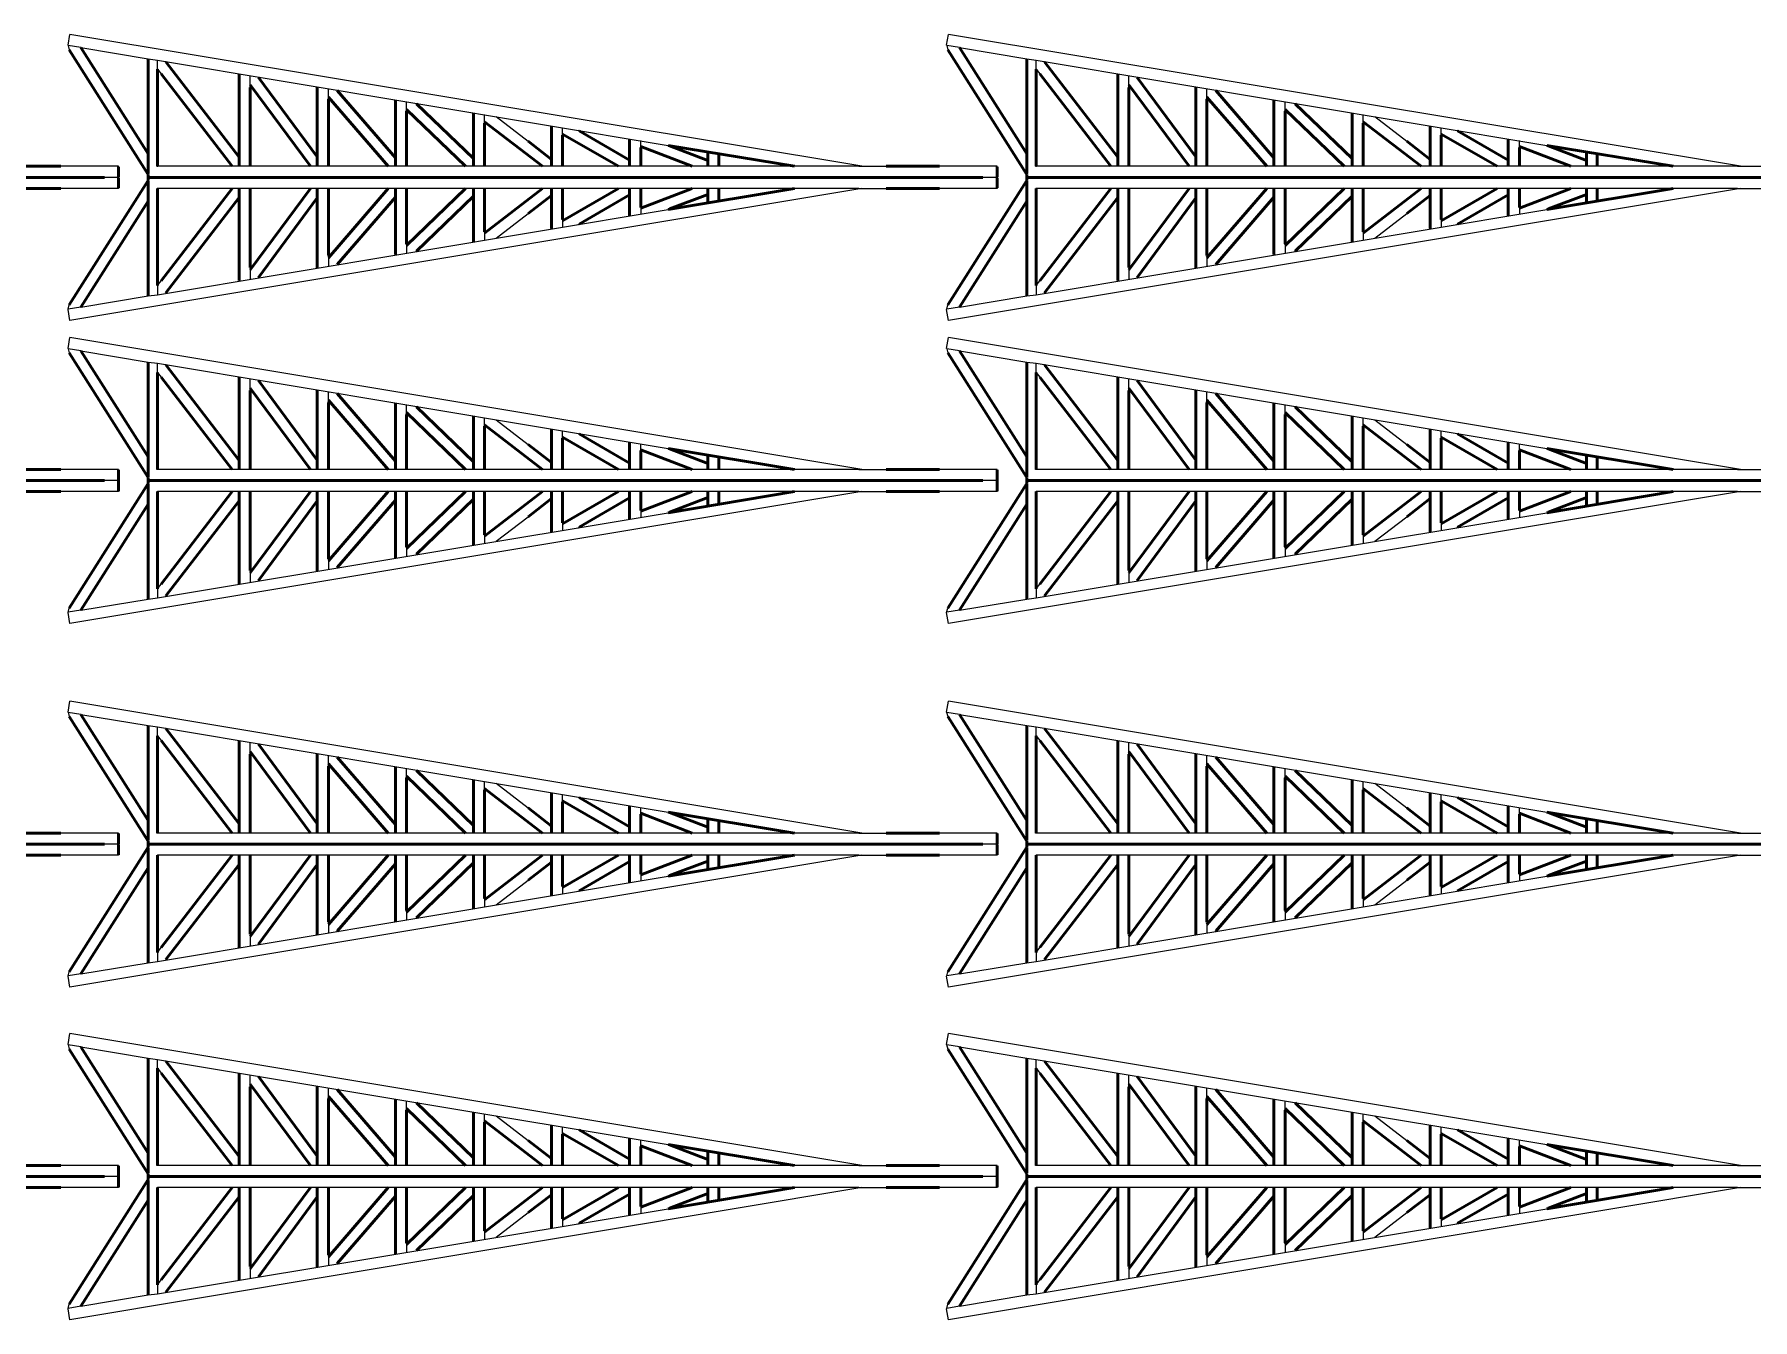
# Model space of a CAD drawing. Header units: centimetres. Extents: x 101 to 201, y 97 to 167.
# Drawn here: x 117.9 to 128.54, y 124.69 to 132.65 of the extents above; entities that cross this region are included whole.
import ezdxf

# ---------------------------------------------------------------- set-up
doc = ezdxf.new("R2010")
doc.units = ezdxf.units.CM
doc.layers.add('corte', color=1, linetype='Continuous')
doc.layers.add('grabado', color=5, linetype='Continuous')

msp = doc.modelspace()

# ---------------------------------------------------------------- linework, layer by layer
at = {"layer": 'corte'}
for p, q in [((118.105, 132.585), (118.116, 132.652)), ((123.02, 131.835), (118.116, 132.652)), ((123.546, 132.585), (123.557, 132.652)), ((128.462, 131.835), (123.557, 132.652)), ((118.105, 132.583), (118.105, 132.583)), ((118.105, 132.583), (118.111, 132.556)), ((123.547, 132.583), (123.547, 132.583)), ((123.547, 132.583), (123.553, 132.556)), ((118.417, 131.835), (118.06, 131.835)), ((118.417, 131.766), (118.329, 131.766)), ((118.417, 131.832), (118.417, 131.835)), ((118.417, 131.769), (118.417, 131.764)), ((118.601, 131.784), (118.601, 131.79)), ((120.087, 131.835), (120.075, 131.835)), ((120.2, 131.835), (120.198, 131.835)), ((123.003, 131.835), (123.172, 131.835)), ((123.858, 131.835), (123.501, 131.835)), ((123.858, 131.766), (123.77, 131.766)), ((123.858, 131.832), (123.858, 131.835)), ((123.858, 131.769), (123.858, 131.764)), ((124.043, 131.784), (124.043, 131.79)), ((125.528, 131.835), (125.517, 131.835)), ((125.642, 131.835), (125.639, 131.835)), ((128.445, 131.835), (128.614, 131.835)), ((118.417, 131.698), (118.06, 131.698)), ((123.02, 131.698), (118.116, 130.88)), ((118.417, 131.701), (118.417, 131.698)), ((118.601, 131.748), (118.601, 131.743)), ((120.087, 131.698), (120.075, 131.698)), ((120.2, 131.698), (120.198, 131.698)), ((123.003, 131.698), (123.172, 131.698)), ((123.858, 131.698), (123.501, 131.698)), ((128.462, 131.698), (123.557, 130.88)), ((123.858, 131.701), (123.858, 131.698)), ((124.043, 131.748), (124.043, 131.743)), ((125.528, 131.698), (125.517, 131.698)), ((125.642, 131.698), (125.639, 131.698)), ((128.445, 131.698), (128.614, 131.698)), ((118.105, 130.95), (118.111, 130.977)), ((118.105, 130.95), (118.105, 130.95)), ((118.116, 130.88), (118.105, 130.948)), ((123.557, 130.88), (123.546, 130.948)), ((123.547, 130.95), (123.553, 130.977)), ((123.547, 130.95), (123.547, 130.95)), ((118.105, 130.707), (118.116, 130.775)), ((118.105, 130.705), (118.105, 130.705)), ((118.105, 130.705), (118.111, 130.679)), ((123.02, 129.958), (118.116, 130.775)), ((123.546, 130.707), (123.557, 130.775)), ((123.547, 130.705), (123.547, 130.705)), ((123.547, 130.705), (123.553, 130.679)), ((128.462, 129.958), (123.557, 130.775)), ((118.417, 129.958), (118.06, 129.958)), ((118.417, 129.955), (118.417, 129.958)), ((120.087, 129.958), (120.075, 129.958)), ((120.2, 129.958), (120.198, 129.958)), ((123.003, 129.958), (123.172, 129.958)), ((123.858, 129.958), (123.501, 129.958)), ((123.858, 129.955), (123.858, 129.958)), ((125.528, 129.958), (125.517, 129.958)), ((125.642, 129.958), (125.639, 129.958)), ((128.445, 129.958), (128.614, 129.958)), ((118.417, 129.889), (118.329, 129.889)), ((118.417, 129.892), (118.417, 129.886)), ((118.601, 129.907), (118.601, 129.912)), ((118.601, 129.871), (118.601, 129.866)), ((123.858, 129.889), (123.77, 129.889)), ((123.858, 129.892), (123.858, 129.886)), ((124.043, 129.907), (124.043, 129.912)), ((124.043, 129.871), (124.043, 129.866)), ((118.417, 129.821), (118.06, 129.821)), ((123.02, 129.821), (118.116, 129.003)), ((118.417, 129.823), (118.417, 129.821)), ((120.087, 129.821), (120.075, 129.821)), ((120.2, 129.821), (120.198, 129.821)), ((123.003, 129.821), (123.172, 129.821)), ((123.858, 129.821), (123.501, 129.821)), ((128.462, 129.821), (123.557, 129.003)), ((123.858, 129.823), (123.858, 129.821)), ((125.528, 129.821), (125.517, 129.821)), ((125.642, 129.821), (125.639, 129.821)), ((128.445, 129.821), (128.614, 129.821)), ((118.105, 129.071), (118.111, 129.099)), ((123.546, 129.071), (123.553, 129.099)), ((118.105, 129.073), (118.105, 129.073)), ((118.116, 129.003), (118.105, 129.071)), ((123.557, 129.003), (123.546, 129.071)), ((123.547, 129.073), (123.547, 129.073)), ((118.105, 128.455), (118.116, 128.523)), ((118.105, 128.455), (118.111, 128.427)), ((123.02, 127.706), (118.116, 128.523)), ((123.546, 128.455), (123.557, 128.523)), ((123.546, 128.455), (123.553, 128.427)), ((128.462, 127.706), (123.557, 128.523)), ((118.105, 128.453), (118.105, 128.453)), ((123.547, 128.453), (123.547, 128.453)), ((118.417, 127.706), (118.06, 127.706)), ((118.417, 127.637), (118.329, 127.637)), ((118.417, 127.703), (118.417, 127.706)), ((118.417, 127.64), (118.417, 127.634)), ((118.601, 127.655), (118.601, 127.66)), ((118.601, 127.619), (118.601, 127.614)), ((120.087, 127.706), (120.075, 127.706)), ((120.2, 127.706), (120.198, 127.706)), ((123.003, 127.706), (123.172, 127.706)), ((123.858, 127.706), (123.501, 127.706)), ((123.858, 127.637), (123.77, 127.637)), ((123.858, 127.703), (123.858, 127.706)), ((123.858, 127.64), (123.858, 127.634)), ((124.043, 127.655), (124.043, 127.66)), ((124.043, 127.619), (124.043, 127.614)), ((125.528, 127.706), (125.517, 127.706)), ((125.642, 127.706), (125.639, 127.706)), ((128.445, 127.706), (128.614, 127.706)), ((118.417, 127.569), (118.06, 127.569)), ((123.02, 127.569), (118.116, 126.751)), ((118.417, 127.571), (118.417, 127.569)), ((120.087, 127.569), (120.075, 127.569)), ((120.2, 127.569), (120.198, 127.569)), ((123.003, 127.569), (123.172, 127.569)), ((123.858, 127.569), (123.501, 127.569)), ((128.462, 127.569), (123.557, 126.751)), ((123.858, 127.571), (123.858, 127.569)), ((125.528, 127.569), (125.517, 127.569)), ((125.642, 127.569), (125.639, 127.569)), ((128.445, 127.569), (128.614, 127.569)), ((118.105, 126.821), (118.111, 126.847)), ((118.105, 126.821), (118.105, 126.821)), ((118.116, 126.751), (118.105, 126.819)), ((123.557, 126.751), (123.546, 126.819)), ((123.547, 126.821), (123.553, 126.847)), ((123.547, 126.821), (123.547, 126.821)), ((118.105, 126.397), (118.116, 126.464)), ((123.02, 125.647), (118.116, 126.464)), ((123.546, 126.397), (123.557, 126.464)), ((128.462, 125.647), (123.557, 126.464)), ((118.105, 126.397), (118.111, 126.368)), ((118.105, 126.395), (118.105, 126.394)), ((123.546, 126.397), (123.553, 126.368)), ((123.547, 126.395), (123.547, 126.394)), ((118.417, 125.647), (118.06, 125.647)), ((118.417, 125.644), (118.417, 125.647)), ((118.417, 125.581), (118.417, 125.575)), ((118.601, 125.596), (118.601, 125.601)), ((120.087, 125.647), (120.075, 125.647)), ((120.2, 125.647), (120.198, 125.647)), ((123.003, 125.647), (123.172, 125.647)), ((123.858, 125.647), (123.501, 125.647)), ((123.858, 125.644), (123.858, 125.647)), ((123.858, 125.581), (123.858, 125.575)), ((124.043, 125.596), (124.043, 125.601)), ((125.528, 125.647), (125.517, 125.647)), ((125.642, 125.647), (125.639, 125.647)), ((128.445, 125.647), (128.614, 125.647)), ((118.417, 125.51), (118.06, 125.51)), ((123.02, 125.51), (118.116, 124.692)), ((118.417, 125.578), (118.329, 125.578)), ((118.417, 125.512), (118.417, 125.51)), ((118.601, 125.56), (118.601, 125.555)), ((120.087, 125.51), (120.075, 125.51)), ((120.2, 125.51), (120.198, 125.51)), ((123.003, 125.51), (123.172, 125.51)), ((123.858, 125.51), (123.501, 125.51)), ((128.462, 125.51), (123.557, 124.692)), ((123.858, 125.578), (123.77, 125.578)), ((123.858, 125.512), (123.858, 125.51)), ((124.043, 125.56), (124.043, 125.555)), ((125.528, 125.51), (125.517, 125.51)), ((125.642, 125.51), (125.639, 125.51)), ((128.445, 125.51), (128.614, 125.51)), ((118.105, 124.762), (118.111, 124.788)), ((118.105, 124.762), (118.105, 124.762)), ((118.116, 124.692), (118.105, 124.76)), ((123.557, 124.692), (123.546, 124.76)), ((123.547, 124.762), (123.553, 124.788)), ((123.547, 124.762), (123.547, 124.762))]:
    msp.add_line(p, q, dxfattribs=at)
at = {"layer": 'corte', "lineweight": 50}
for p, q in [((118.111, 132.556), (118.601, 131.784)), ((123.553, 132.556), (124.043, 131.784)), ((113.16, 131.766), (118.329, 131.766)), ((117.731, 131.835), (118.06, 131.835)), ((118.417, 131.832), (118.417, 131.769)), ((118.417, 131.701), (118.417, 131.764)), ((118.601, 131.784), (118.601, 131.748)), ((118.601, 131.766), (123.77, 131.766)), ((123.172, 131.835), (123.501, 131.835)), ((123.858, 131.832), (123.858, 131.769)), ((123.858, 131.701), (123.858, 131.764)), ((124.043, 131.784), (124.043, 131.748)), ((124.043, 131.766), (129.212, 131.766)), ((117.731, 131.698), (118.06, 131.698)), ((118.111, 130.977), (118.601, 131.748)), ((123.172, 131.698), (123.501, 131.698)), ((123.553, 130.977), (124.043, 131.748)), ((118.111, 130.679), (118.601, 129.907)), ((123.553, 130.679), (124.043, 129.907)), ((117.731, 129.958), (118.06, 129.958)), ((118.417, 129.823), (118.417, 129.955)), ((123.172, 129.958), (123.501, 129.958)), ((123.858, 129.823), (123.858, 129.955)), ((113.16, 129.889), (118.329, 129.889)), ((118.111, 129.099), (118.601, 129.871)), ((118.601, 129.907), (118.601, 129.871)), ((118.601, 129.889), (123.77, 129.889)), ((123.553, 129.099), (124.043, 129.871)), ((124.043, 129.907), (124.043, 129.871)), ((124.043, 129.889), (129.212, 129.889)), ((117.731, 129.821), (118.06, 129.821)), ((123.172, 129.821), (123.501, 129.821)), ((118.111, 128.427), (118.601, 127.655)), ((123.553, 128.427), (124.043, 127.655)), ((113.16, 127.637), (118.329, 127.637)), ((117.731, 127.706), (118.06, 127.706)), ((118.111, 126.847), (118.601, 127.619)), ((118.417, 127.703), (118.417, 127.64)), ((118.417, 127.571), (118.417, 127.634)), ((118.601, 127.655), (118.601, 127.619)), ((118.601, 127.637), (123.77, 127.637)), ((123.172, 127.706), (123.501, 127.706)), ((123.553, 126.847), (124.043, 127.619)), ((123.858, 127.703), (123.858, 127.64)), ((123.858, 127.571), (123.858, 127.634)), ((124.043, 127.655), (124.043, 127.619)), ((124.043, 127.637), (129.212, 127.637)), ((117.731, 127.569), (118.06, 127.569)), ((123.172, 127.569), (123.501, 127.569)), ((118.111, 126.368), (118.601, 125.596)), ((123.553, 126.368), (124.043, 125.596)), ((117.731, 125.647), (118.06, 125.647)), ((118.417, 125.512), (118.417, 125.644)), ((118.601, 125.596), (118.601, 125.56)), ((123.172, 125.647), (123.501, 125.647)), ((123.858, 125.512), (123.858, 125.644)), ((124.043, 125.596), (124.043, 125.56)), ((113.16, 125.578), (118.329, 125.578)), ((117.731, 125.51), (118.06, 125.51)), ((118.111, 124.788), (118.601, 125.56)), ((118.601, 125.578), (123.77, 125.578)), ((123.172, 125.51), (123.501, 125.51)), ((123.553, 124.788), (124.043, 125.56)), ((124.043, 125.578), (129.212, 125.578))]:
    msp.add_line(p, q, dxfattribs=at)
at = {"layer": 'grabado'}
for p, q in [((118.184, 132.57), (118.105, 132.583)), ((118.184, 132.57), (118.601, 132.5)), ((118.601, 132.5), (118.658, 132.492)), ((123.626, 132.57), (123.547, 132.583)), ((123.626, 132.57), (124.043, 132.5)), ((124.043, 132.5), (124.1, 132.492)), ((118.658, 132.437), (118.658, 132.492)), ((118.658, 132.492), (121.821, 131.965)), ((118.658, 132.437), (118.681, 132.407)), ((118.708, 132.484), (118.71, 132.482)), ((119.165, 132.406), (119.165, 132.408)), ((119.233, 132.323), (119.233, 132.397)), ((124.1, 132.437), (124.1, 132.492)), ((124.1, 132.492), (127.263, 131.965)), ((124.1, 132.437), (124.123, 132.407)), ((124.15, 132.484), (124.152, 132.482)), ((124.606, 132.406), (124.606, 132.408)), ((124.675, 132.323), (124.675, 132.397)), ((119.282, 132.388), (119.283, 132.386)), ((119.648, 132.325), (119.648, 132.327)), ((119.717, 132.25), (119.717, 132.316)), ((119.77, 132.307), (119.772, 132.305)), ((124.723, 132.388), (124.725, 132.386)), ((125.09, 132.325), (125.09, 132.327)), ((125.158, 132.25), (125.158, 132.316)), ((125.211, 132.307), (125.213, 132.305)), ((120.132, 132.245), (120.132, 132.247)), ((120.2, 132.177), (120.2, 132.235)), ((120.26, 132.225), (120.262, 132.223)), ((125.573, 132.245), (125.573, 132.247)), ((125.642, 132.177), (125.642, 132.235)), ((125.702, 132.225), (125.704, 132.223)), ((120.615, 132.164), (120.615, 132.166)), ((120.684, 132.103), (120.684, 132.155)), ((120.756, 132.143), (120.954, 131.99)), ((121.099, 132.084), (121.099, 132.086)), ((121.167, 132.028), (121.167, 132.074)), ((126.057, 132.164), (126.057, 132.166)), ((126.126, 132.103), (126.126, 132.155)), ((126.197, 132.143), (126.396, 131.99)), ((126.541, 132.084), (126.541, 132.086)), ((126.609, 132.028), (126.609, 132.074)), ((121.264, 132.058), (121.269, 132.055)), ((121.582, 132.003), (121.582, 132.005)), ((121.651, 131.952), (121.651, 131.994)), ((126.706, 132.058), (126.71, 132.055)), ((127.024, 132.003), (127.024, 132.005)), ((127.093, 131.952), (127.093, 131.994)), ((121.821, 131.965), (121.83, 131.962)), ((127.263, 131.965), (127.272, 131.962)), ((118.658, 131.832), (118.658, 131.835)), ((120.075, 131.835), (118.658, 131.835)), ((123.003, 131.835), (120.087, 131.835)), ((124.1, 131.832), (124.1, 131.835)), ((125.517, 131.835), (124.1, 131.835)), ((128.445, 131.835), (125.528, 131.835)), ((118.658, 131.701), (118.658, 131.698)), ((120.075, 131.698), (118.658, 131.698)), ((123.003, 131.698), (120.087, 131.698)), ((124.1, 131.701), (124.1, 131.698)), ((125.517, 131.698), (124.1, 131.698)), ((128.445, 131.698), (125.528, 131.698)), ((118.658, 131.04), (121.821, 131.567)), ((120.756, 131.39), (120.954, 131.543)), ((121.651, 131.58), (121.651, 131.539)), ((121.821, 131.567), (121.83, 131.571)), ((124.1, 131.04), (127.263, 131.567)), ((126.197, 131.39), (126.396, 131.543)), ((127.093, 131.58), (127.093, 131.539)), ((127.263, 131.567), (127.272, 131.571)), ((121.099, 131.449), (121.099, 131.447)), ((121.167, 131.505), (121.167, 131.459)), ((121.264, 131.475), (121.269, 131.477)), ((121.582, 131.53), (121.582, 131.528)), ((126.541, 131.449), (126.541, 131.447)), ((126.609, 131.505), (126.609, 131.459)), ((126.706, 131.475), (126.71, 131.477)), ((127.024, 131.53), (127.024, 131.528)), ((120.2, 131.356), (120.2, 131.297)), ((120.615, 131.368), (120.615, 131.366)), ((120.684, 131.43), (120.684, 131.378)), ((125.642, 131.356), (125.642, 131.297)), ((126.057, 131.368), (126.057, 131.366)), ((126.126, 131.43), (126.126, 131.378)), ((119.717, 131.282), (119.717, 131.217)), ((119.77, 131.226), (119.772, 131.228)), ((120.132, 131.288), (120.132, 131.286)), ((120.26, 131.307), (120.262, 131.31)), ((125.158, 131.282), (125.158, 131.217)), ((125.211, 131.226), (125.213, 131.228)), ((125.573, 131.288), (125.573, 131.286)), ((125.702, 131.307), (125.704, 131.31)), ((118.658, 131.096), (118.681, 131.126)), ((119.165, 131.127), (119.165, 131.125)), ((119.233, 131.209), (119.233, 131.136)), ((119.282, 131.144), (119.283, 131.146)), ((119.648, 131.207), (119.648, 131.205)), ((124.1, 131.096), (124.123, 131.126)), ((124.606, 131.127), (124.606, 131.125)), ((124.675, 131.209), (124.675, 131.136)), ((124.723, 131.144), (124.725, 131.146)), ((125.09, 131.207), (125.09, 131.205)), ((118.184, 130.963), (118.601, 131.033)), ((118.601, 131.033), (118.658, 131.04)), ((118.658, 131.096), (118.658, 131.04)), ((118.708, 131.049), (118.71, 131.051)), ((123.626, 130.963), (124.043, 131.033)), ((124.043, 131.033), (124.1, 131.04)), ((124.1, 131.096), (124.1, 131.04)), ((124.15, 131.049), (124.152, 131.051)), ((118.184, 130.963), (118.105, 130.95)), ((123.626, 130.963), (123.547, 130.95)), ((118.184, 130.692), (118.105, 130.705)), ((118.184, 130.692), (118.601, 130.623)), ((123.626, 130.692), (123.547, 130.705)), ((123.626, 130.692), (124.043, 130.623)), ((118.601, 130.623), (118.658, 130.615)), ((118.658, 130.559), (118.658, 130.615)), ((118.658, 130.615), (121.821, 130.088)), ((118.708, 130.607), (118.71, 130.605)), ((124.043, 130.623), (124.1, 130.615)), ((124.1, 130.559), (124.1, 130.615)), ((124.1, 130.615), (127.263, 130.088)), ((124.15, 130.607), (124.152, 130.605)), ((118.658, 130.559), (118.681, 130.53)), ((119.165, 130.529), (119.165, 130.531)), ((119.233, 130.446), (119.233, 130.519)), ((119.282, 130.511), (119.283, 130.509)), ((124.1, 130.559), (124.123, 130.53)), ((124.606, 130.529), (124.606, 130.531)), ((124.675, 130.446), (124.675, 130.519)), ((124.723, 130.511), (124.725, 130.509)), ((119.648, 130.448), (119.648, 130.45)), ((119.717, 130.373), (119.717, 130.439)), ((119.77, 130.43), (119.772, 130.428)), ((120.132, 130.368), (120.132, 130.37)), ((125.09, 130.448), (125.09, 130.45)), ((125.158, 130.373), (125.158, 130.439)), ((125.211, 130.43), (125.213, 130.428)), ((125.573, 130.368), (125.573, 130.37)), ((120.2, 130.299), (120.2, 130.358)), ((120.26, 130.348), (120.262, 130.346)), ((120.615, 130.287), (120.615, 130.289)), ((120.684, 130.225), (120.684, 130.278)), ((120.756, 130.266), (120.954, 130.113)), ((125.642, 130.299), (125.642, 130.358)), ((125.702, 130.348), (125.704, 130.346)), ((126.057, 130.287), (126.057, 130.289)), ((126.126, 130.225), (126.126, 130.278)), ((126.197, 130.266), (126.396, 130.113)), ((121.099, 130.206), (121.099, 130.208)), ((121.167, 130.151), (121.167, 130.197)), ((121.264, 130.181), (121.269, 130.178)), ((126.541, 130.206), (126.541, 130.208)), ((126.609, 130.151), (126.609, 130.197)), ((126.706, 130.181), (126.71, 130.178)), ((121.582, 130.126), (121.582, 130.128)), ((121.651, 130.075), (121.651, 130.116)), ((121.821, 130.088), (121.83, 130.085)), ((127.024, 130.126), (127.024, 130.128)), ((127.093, 130.075), (127.093, 130.116)), ((127.263, 130.088), (127.272, 130.085)), ((118.658, 129.955), (118.658, 129.958)), ((120.075, 129.958), (118.658, 129.958)), ((123.003, 129.958), (120.087, 129.958)), ((124.1, 129.955), (124.1, 129.958)), ((125.517, 129.958), (124.1, 129.958)), ((128.445, 129.958), (125.528, 129.958)), ((118.658, 129.823), (118.658, 129.821)), ((120.075, 129.821), (118.658, 129.821)), ((123.003, 129.821), (120.087, 129.821)), ((124.1, 129.823), (124.1, 129.821)), ((125.517, 129.821), (124.1, 129.821)), ((128.445, 129.821), (125.528, 129.821)), ((118.658, 129.163), (121.821, 129.69)), ((120.756, 129.513), (120.954, 129.665)), ((121.167, 129.627), (121.167, 129.581)), ((121.582, 129.652), (121.582, 129.65)), ((121.651, 129.703), (121.651, 129.662)), ((121.821, 129.69), (121.83, 129.694)), ((124.1, 129.163), (127.263, 129.69)), ((126.197, 129.513), (126.396, 129.665)), ((126.609, 129.627), (126.609, 129.581)), ((127.024, 129.652), (127.024, 129.65)), ((127.093, 129.703), (127.093, 129.662)), ((127.263, 129.69), (127.272, 129.694)), ((120.684, 129.553), (120.684, 129.501)), ((121.099, 129.572), (121.099, 129.57)), ((121.264, 129.597), (121.269, 129.6)), ((126.126, 129.553), (126.126, 129.501)), ((126.541, 129.572), (126.541, 129.57)), ((126.706, 129.597), (126.71, 129.6)), ((120.2, 129.479), (120.2, 129.42)), ((120.26, 129.43), (120.262, 129.432)), ((120.615, 129.491), (120.615, 129.489)), ((125.642, 129.479), (125.642, 129.42)), ((125.702, 129.43), (125.704, 129.432)), ((126.057, 129.491), (126.057, 129.489)), ((119.233, 129.332), (119.233, 129.259)), ((119.648, 129.33), (119.648, 129.328)), ((119.717, 129.405), (119.717, 129.339)), ((119.77, 129.348), (119.772, 129.351)), ((120.132, 129.411), (120.132, 129.409)), ((124.675, 129.332), (124.675, 129.259)), ((125.09, 129.33), (125.09, 129.328)), ((125.158, 129.405), (125.158, 129.339)), ((125.211, 129.348), (125.213, 129.351)), ((125.573, 129.411), (125.573, 129.409)), ((118.658, 129.219), (118.681, 129.248)), ((118.658, 129.219), (118.658, 129.163)), ((119.165, 129.249), (119.165, 129.247)), ((119.282, 129.267), (119.283, 129.269)), ((124.1, 129.219), (124.123, 129.248)), ((124.1, 129.219), (124.1, 129.163)), ((124.606, 129.249), (124.606, 129.247)), ((124.723, 129.267), (124.725, 129.269)), ((118.184, 129.086), (118.601, 129.155)), ((118.601, 129.155), (118.658, 129.163)), ((118.708, 129.171), (118.71, 129.174)), ((123.626, 129.086), (124.043, 129.155)), ((124.043, 129.155), (124.1, 129.163)), ((124.15, 129.171), (124.152, 129.174)), ((118.184, 129.086), (118.105, 129.073)), ((123.626, 129.086), (123.547, 129.073)), ((118.184, 128.44), (118.105, 128.453)), ((118.184, 128.44), (118.601, 128.371)), ((118.601, 128.371), (118.658, 128.363)), ((118.658, 128.307), (118.658, 128.363)), ((118.658, 128.363), (121.821, 127.836)), ((118.708, 128.355), (118.71, 128.353)), ((123.626, 128.44), (123.547, 128.453)), ((123.626, 128.44), (124.043, 128.371)), ((124.043, 128.371), (124.1, 128.363)), ((124.1, 128.307), (124.1, 128.363)), ((124.1, 128.363), (127.263, 127.836)), ((124.15, 128.355), (124.152, 128.353)), ((118.658, 128.307), (118.681, 128.278)), ((119.165, 128.277), (119.165, 128.279)), ((119.233, 128.194), (119.233, 128.267)), ((119.282, 128.259), (119.283, 128.257)), ((124.1, 128.307), (124.123, 128.278)), ((124.606, 128.277), (124.606, 128.279)), ((124.675, 128.194), (124.675, 128.267)), ((124.723, 128.259), (124.725, 128.257)), ((119.648, 128.196), (119.648, 128.198)), ((119.717, 128.121), (119.717, 128.187)), ((119.77, 128.178), (119.772, 128.176)), ((125.09, 128.196), (125.09, 128.198)), ((125.158, 128.121), (125.158, 128.187)), ((125.211, 128.178), (125.213, 128.176)), ((120.132, 128.116), (120.132, 128.118)), ((120.2, 128.047), (120.2, 128.106)), ((120.26, 128.096), (120.262, 128.094)), ((120.615, 128.035), (120.615, 128.037)), ((125.573, 128.116), (125.573, 128.118)), ((125.642, 128.047), (125.642, 128.106)), ((125.702, 128.096), (125.704, 128.094)), ((126.057, 128.035), (126.057, 128.037)), ((120.684, 127.973), (120.684, 128.025)), ((120.756, 128.014), (120.954, 127.861)), ((121.099, 127.954), (121.099, 127.956)), ((121.167, 127.899), (121.167, 127.945)), ((121.264, 127.929), (121.269, 127.926)), ((126.126, 127.973), (126.126, 128.025)), ((126.197, 128.014), (126.396, 127.861)), ((126.541, 127.954), (126.541, 127.956)), ((126.609, 127.899), (126.609, 127.945)), ((126.706, 127.929), (126.71, 127.926)), ((121.582, 127.874), (121.582, 127.876)), ((121.651, 127.823), (121.651, 127.864)), ((121.821, 127.836), (121.83, 127.833)), ((127.024, 127.874), (127.024, 127.876)), ((127.093, 127.823), (127.093, 127.864)), ((127.263, 127.836), (127.272, 127.833)), ((118.658, 127.703), (118.658, 127.706)), ((120.075, 127.706), (118.658, 127.706)), ((123.003, 127.706), (120.087, 127.706)), ((124.1, 127.703), (124.1, 127.706)), ((125.517, 127.706), (124.1, 127.706)), ((128.445, 127.706), (125.528, 127.706)), ((118.658, 127.571), (118.658, 127.569)), ((120.075, 127.569), (118.658, 127.569)), ((123.003, 127.569), (120.087, 127.569)), ((124.1, 127.571), (124.1, 127.569)), ((125.517, 127.569), (124.1, 127.569)), ((128.445, 127.569), (125.528, 127.569)), ((118.658, 126.911), (121.821, 127.438)), ((120.756, 127.261), (120.954, 127.413)), ((121.582, 127.4), (121.582, 127.398)), ((121.651, 127.451), (121.651, 127.41)), ((121.821, 127.438), (121.83, 127.442)), ((124.1, 126.911), (127.263, 127.438)), ((126.197, 127.261), (126.396, 127.413)), ((127.024, 127.4), (127.024, 127.398)), ((127.093, 127.451), (127.093, 127.41)), ((127.263, 127.438), (127.272, 127.442)), ((120.684, 127.301), (120.684, 127.249)), ((121.099, 127.32), (121.099, 127.318)), ((121.167, 127.375), (121.167, 127.329)), ((121.264, 127.345), (121.269, 127.348)), ((126.126, 127.301), (126.126, 127.249)), ((126.541, 127.32), (126.541, 127.318)), ((126.609, 127.375), (126.609, 127.329)), ((126.706, 127.345), (126.71, 127.348)), ((120.2, 127.227), (120.2, 127.168)), ((120.26, 127.178), (120.262, 127.18)), ((120.615, 127.239), (120.615, 127.237)), ((125.642, 127.227), (125.642, 127.168)), ((125.702, 127.178), (125.704, 127.18)), ((126.057, 127.239), (126.057, 127.237)), ((119.233, 127.08), (119.233, 127.007)), ((119.648, 127.078), (119.648, 127.076)), ((119.717, 127.153), (119.717, 127.087)), ((119.77, 127.096), (119.772, 127.099)), ((120.132, 127.159), (120.132, 127.157)), ((124.675, 127.08), (124.675, 127.007)), ((125.09, 127.078), (125.09, 127.076)), ((125.158, 127.153), (125.158, 127.087)), ((125.211, 127.096), (125.213, 127.099)), ((125.573, 127.159), (125.573, 127.157)), ((118.658, 126.967), (118.681, 126.996)), ((118.658, 126.967), (118.658, 126.911)), ((119.165, 126.997), (119.165, 126.995)), ((119.282, 127.015), (119.283, 127.017)), ((124.1, 126.967), (124.123, 126.996)), ((124.1, 126.967), (124.1, 126.911)), ((124.606, 126.997), (124.606, 126.995)), ((124.723, 127.015), (124.725, 127.017)), ((118.184, 126.834), (118.601, 126.903)), ((118.601, 126.903), (118.658, 126.911)), ((118.708, 126.919), (118.71, 126.922)), ((123.626, 126.834), (124.043, 126.903)), ((124.043, 126.903), (124.1, 126.911)), ((124.15, 126.919), (124.152, 126.922)), ((118.184, 126.834), (118.105, 126.821)), ((123.626, 126.834), (123.547, 126.821)), ((118.184, 126.381), (118.105, 126.394)), ((118.184, 126.381), (118.601, 126.312)), ((123.626, 126.381), (123.547, 126.394)), ((123.626, 126.381), (124.043, 126.312)), ((118.601, 126.312), (118.658, 126.304)), ((118.658, 126.249), (118.658, 126.304)), ((118.658, 126.304), (121.821, 125.777)), ((118.658, 126.249), (118.681, 126.219)), ((118.708, 126.296), (118.71, 126.294)), ((119.165, 126.218), (119.165, 126.22)), ((124.043, 126.312), (124.1, 126.304)), ((124.1, 126.249), (124.1, 126.304)), ((124.1, 126.304), (127.263, 125.777)), ((124.1, 126.249), (124.123, 126.219)), ((124.15, 126.296), (124.152, 126.294)), ((124.606, 126.218), (124.606, 126.22)), ((119.233, 126.135), (119.233, 126.208)), ((119.282, 126.2), (119.283, 126.198)), ((119.648, 126.137), (119.648, 126.139)), ((119.717, 126.062), (119.717, 126.128)), ((119.77, 126.119), (119.772, 126.117)), ((124.675, 126.135), (124.675, 126.208)), ((124.723, 126.2), (124.725, 126.198)), ((125.09, 126.137), (125.09, 126.139)), ((125.158, 126.062), (125.158, 126.128)), ((125.211, 126.119), (125.213, 126.117)), ((120.132, 126.057), (120.132, 126.059)), ((120.2, 125.989), (120.2, 126.047)), ((120.26, 126.037), (120.262, 126.035)), ((125.573, 126.057), (125.573, 126.059)), ((125.642, 125.989), (125.642, 126.047)), ((125.702, 126.037), (125.704, 126.035)), ((120.615, 125.976), (120.615, 125.978)), ((120.684, 125.915), (120.684, 125.967)), ((120.756, 125.955), (120.954, 125.802)), ((126.057, 125.976), (126.057, 125.978)), ((126.126, 125.915), (126.126, 125.967)), ((126.197, 125.955), (126.396, 125.802)), ((121.099, 125.896), (121.099, 125.897)), ((121.167, 125.84), (121.167, 125.886)), ((121.264, 125.87), (121.269, 125.867)), ((121.582, 125.815), (121.582, 125.817)), ((121.651, 125.764), (121.651, 125.805)), ((126.541, 125.896), (126.541, 125.897)), ((126.609, 125.84), (126.609, 125.886)), ((126.706, 125.87), (126.71, 125.867)), ((127.024, 125.815), (127.024, 125.817)), ((127.093, 125.764), (127.093, 125.805)), ((121.821, 125.777), (121.83, 125.774)), ((127.263, 125.777), (127.272, 125.774)), ((118.658, 125.644), (118.658, 125.647)), ((120.075, 125.647), (118.658, 125.647)), ((123.003, 125.647), (120.087, 125.647)), ((124.1, 125.644), (124.1, 125.647)), ((125.517, 125.647), (124.1, 125.647)), ((128.445, 125.647), (125.528, 125.647)), ((118.658, 125.512), (118.658, 125.51)), ((120.075, 125.51), (118.658, 125.51)), ((123.003, 125.51), (120.087, 125.51)), ((124.1, 125.512), (124.1, 125.51)), ((125.517, 125.51), (124.1, 125.51)), ((128.445, 125.51), (125.528, 125.51)), ((118.658, 124.852), (121.821, 125.379)), ((121.651, 125.392), (121.651, 125.351)), ((121.821, 125.379), (121.83, 125.383)), ((124.1, 124.852), (127.263, 125.379)), ((127.093, 125.392), (127.093, 125.351)), ((127.263, 125.379), (127.272, 125.383)), ((120.756, 125.202), (120.954, 125.355)), ((121.167, 125.317), (121.167, 125.27)), ((121.264, 125.286), (121.269, 125.289)), ((121.582, 125.341), (121.582, 125.34)), ((126.197, 125.202), (126.396, 125.355)), ((126.609, 125.317), (126.609, 125.27)), ((126.706, 125.286), (126.71, 125.289)), ((127.024, 125.341), (127.024, 125.34)), ((120.2, 125.168), (120.2, 125.109)), ((120.615, 125.18), (120.615, 125.178)), ((120.684, 125.242), (120.684, 125.19)), ((121.099, 125.261), (121.099, 125.259)), ((125.642, 125.168), (125.642, 125.109)), ((126.057, 125.18), (126.057, 125.178)), ((126.126, 125.242), (126.126, 125.19)), ((126.541, 125.261), (126.541, 125.259)), ((119.717, 125.094), (119.717, 125.029)), ((120.132, 125.1), (120.132, 125.098)), ((120.26, 125.119), (120.262, 125.121)), ((125.158, 125.094), (125.158, 125.029)), ((125.573, 125.1), (125.573, 125.098)), ((125.702, 125.119), (125.704, 125.121)), ((119.233, 125.021), (119.233, 124.948)), ((119.282, 124.956), (119.283, 124.958)), ((119.648, 125.019), (119.648, 125.017)), ((119.77, 125.037), (119.772, 125.04)), ((124.675, 125.021), (124.675, 124.948)), ((124.723, 124.956), (124.725, 124.958)), ((125.09, 125.019), (125.09, 125.017)), ((125.211, 125.037), (125.213, 125.04)), ((118.184, 124.775), (118.601, 124.845)), ((118.601, 124.845), (118.658, 124.852)), ((118.658, 124.908), (118.681, 124.938)), ((118.658, 124.908), (118.658, 124.852)), ((118.708, 124.861), (118.71, 124.863)), ((119.165, 124.939), (119.165, 124.937)), ((123.626, 124.775), (124.043, 124.845)), ((124.043, 124.845), (124.1, 124.852)), ((124.1, 124.908), (124.123, 124.938)), ((124.1, 124.908), (124.1, 124.852)), ((124.15, 124.861), (124.152, 124.863)), ((124.606, 124.939), (124.606, 124.937)), ((118.184, 124.775), (118.105, 124.762)), ((123.626, 124.775), (123.547, 124.762))]:
    msp.add_line(p, q, dxfattribs=at)
at = {"layer": 'grabado', "lineweight": 50}
for p, q in [((118.184, 132.57), (118.601, 131.912)), ((118.601, 131.79), (118.601, 132.5)), ((123.626, 132.57), (124.043, 131.912)), ((124.043, 131.79), (124.043, 132.5)), ((118.658, 131.835), (118.658, 132.437)), ((118.681, 132.407), (119.121, 131.835)), ((118.71, 132.482), (119.165, 131.891)), ((119.165, 132.406), (119.165, 131.835)), ((124.1, 131.835), (124.1, 132.437)), ((124.123, 132.407), (124.563, 131.835)), ((124.152, 132.482), (124.606, 131.891)), ((124.606, 132.406), (124.606, 131.835)), ((119.233, 132.339), (119.606, 131.835)), ((119.233, 131.835), (119.233, 132.323)), ((119.283, 132.386), (119.648, 131.893)), ((119.648, 132.325), (119.648, 131.835)), ((119.772, 132.305), (120.132, 131.887)), ((124.675, 132.339), (125.047, 131.835)), ((124.675, 131.835), (124.675, 132.323)), ((124.725, 132.386), (125.09, 131.893)), ((125.09, 132.325), (125.09, 131.835)), ((125.213, 132.305), (125.573, 131.887)), ((119.717, 132.263), (120.087, 131.835)), ((119.717, 131.835), (119.717, 132.25)), ((120.132, 132.245), (120.132, 131.835)), ((120.2, 132.188), (120.566, 131.835)), ((120.262, 132.223), (120.615, 131.883)), ((125.158, 132.263), (125.528, 131.835)), ((125.158, 131.835), (125.158, 132.25)), ((125.573, 132.245), (125.573, 131.835)), ((125.642, 132.188), (126.008, 131.835)), ((125.704, 132.223), (126.057, 131.883)), ((120.2, 131.835), (120.2, 132.177)), ((120.615, 132.164), (120.615, 131.835)), ((120.684, 132.111), (121.043, 131.835)), ((120.684, 131.835), (120.684, 132.103)), ((121.099, 132.084), (121.099, 131.835)), ((125.642, 131.835), (125.642, 132.177)), ((126.057, 132.164), (126.057, 131.835)), ((126.126, 132.111), (126.484, 131.835)), ((126.126, 131.835), (126.126, 132.103)), ((126.541, 132.084), (126.541, 131.835)), ((120.954, 131.99), (121.099, 131.878)), ((121.167, 132.035), (121.514, 131.835)), ((121.167, 131.835), (121.167, 132.028)), ((121.269, 132.055), (121.582, 131.874)), ((121.582, 132.003), (121.582, 131.835)), ((126.396, 131.99), (126.541, 131.878)), ((126.609, 132.035), (126.955, 131.835)), ((126.609, 131.835), (126.609, 132.028)), ((126.71, 132.055), (127.024, 131.874)), ((127.024, 132.003), (127.024, 131.835)), ((121.651, 131.957), (121.97, 131.835)), ((121.651, 131.835), (121.651, 131.952)), ((121.821, 131.965), (122.603, 131.835)), ((121.83, 131.962), (122.066, 131.872)), ((122.066, 131.924), (122.066, 131.835)), ((122.135, 131.835), (122.135, 131.913)), ((127.093, 131.957), (127.412, 131.835)), ((127.093, 131.835), (127.093, 131.952)), ((127.263, 131.965), (128.045, 131.835)), ((127.272, 131.962), (127.508, 131.872)), ((127.508, 131.924), (127.508, 131.835)), ((127.576, 131.835), (127.576, 131.913)), ((118.601, 131.743), (118.601, 131.033)), ((118.658, 131.698), (118.658, 131.096)), ((118.681, 131.126), (119.121, 131.698)), ((119.165, 131.698), (119.165, 131.127)), ((119.233, 131.698), (119.233, 131.209)), ((119.233, 131.194), (119.606, 131.698)), ((119.648, 131.698), (119.648, 131.207)), ((119.717, 131.698), (119.717, 131.282)), ((119.717, 131.269), (120.087, 131.698)), ((120.132, 131.698), (120.132, 131.288)), ((120.2, 131.698), (120.2, 131.356)), ((120.2, 131.345), (120.566, 131.698)), ((120.262, 131.31), (120.615, 131.65)), ((120.615, 131.698), (120.615, 131.368)), ((120.684, 131.698), (120.684, 131.43)), ((120.684, 131.421), (121.043, 131.698)), ((120.954, 131.543), (121.099, 131.654)), ((121.099, 131.698), (121.099, 131.449)), ((121.167, 131.498), (121.514, 131.698)), ((121.167, 131.698), (121.167, 131.505)), ((121.269, 131.477), (121.582, 131.658)), ((121.582, 131.698), (121.582, 131.53)), ((121.651, 131.698), (121.651, 131.58)), ((121.651, 131.576), (121.97, 131.698)), ((121.821, 131.567), (122.603, 131.698)), ((121.83, 131.571), (122.066, 131.661)), ((122.066, 131.698), (122.066, 131.608)), ((122.135, 131.698), (122.135, 131.62)), ((124.043, 131.743), (124.043, 131.033)), ((124.1, 131.698), (124.1, 131.096)), ((124.123, 131.126), (124.563, 131.698)), ((124.606, 131.698), (124.606, 131.127)), ((124.675, 131.698), (124.675, 131.209)), ((124.675, 131.194), (125.047, 131.698)), ((125.09, 131.698), (125.09, 131.207)), ((125.158, 131.698), (125.158, 131.282)), ((125.158, 131.269), (125.528, 131.698)), ((125.573, 131.698), (125.573, 131.288)), ((125.642, 131.698), (125.642, 131.356)), ((125.642, 131.345), (126.008, 131.698)), ((125.704, 131.31), (126.057, 131.65)), ((126.057, 131.698), (126.057, 131.368)), ((126.126, 131.698), (126.126, 131.43)), ((126.126, 131.421), (126.484, 131.698)), ((126.396, 131.543), (126.541, 131.654)), ((126.541, 131.698), (126.541, 131.449)), ((126.609, 131.498), (126.955, 131.698)), ((126.609, 131.698), (126.609, 131.505)), ((126.71, 131.477), (127.024, 131.658)), ((127.024, 131.698), (127.024, 131.53)), ((127.093, 131.698), (127.093, 131.58)), ((127.093, 131.576), (127.412, 131.698)), ((127.263, 131.567), (128.045, 131.698)), ((127.272, 131.571), (127.508, 131.661)), ((127.508, 131.698), (127.508, 131.608)), ((127.576, 131.698), (127.576, 131.62)), ((118.184, 130.963), (118.601, 131.62)), ((118.71, 131.051), (119.165, 131.642)), ((119.283, 131.146), (119.648, 131.64)), ((119.772, 131.228), (120.132, 131.645)), ((123.626, 130.963), (124.043, 131.62)), ((124.152, 131.051), (124.606, 131.642)), ((124.725, 131.146), (125.09, 131.64)), ((125.213, 131.228), (125.573, 131.645)), ((118.184, 130.692), (118.601, 130.035)), ((123.626, 130.692), (124.043, 130.035)), ((118.601, 129.912), (118.601, 130.623)), ((118.71, 130.605), (119.165, 130.014)), ((124.043, 129.912), (124.043, 130.623)), ((124.152, 130.605), (124.606, 130.014)), ((118.658, 129.958), (118.658, 130.559)), ((118.681, 130.53), (119.121, 129.958)), ((119.165, 130.529), (119.165, 129.958)), ((119.283, 130.509), (119.648, 130.015)), ((124.1, 129.958), (124.1, 130.559)), ((124.123, 130.53), (124.563, 129.958)), ((124.606, 130.529), (124.606, 129.958)), ((124.725, 130.509), (125.09, 130.015)), ((119.233, 130.462), (119.606, 129.958)), ((119.233, 129.958), (119.233, 130.446)), ((119.648, 130.448), (119.648, 129.958)), ((119.717, 130.386), (120.087, 129.958)), ((119.717, 129.958), (119.717, 130.373)), ((119.772, 130.428), (120.132, 130.01)), ((124.675, 130.462), (125.047, 129.958)), ((124.675, 129.958), (124.675, 130.446)), ((125.09, 130.448), (125.09, 129.958)), ((125.158, 130.386), (125.528, 129.958)), ((125.158, 129.958), (125.158, 130.373)), ((125.213, 130.428), (125.573, 130.01)), ((120.132, 130.368), (120.132, 129.958)), ((120.2, 130.31), (120.566, 129.958)), ((120.2, 129.958), (120.2, 130.299)), ((120.262, 130.346), (120.615, 130.005)), ((120.615, 130.287), (120.615, 129.958)), ((125.573, 130.368), (125.573, 129.958)), ((125.642, 130.31), (126.008, 129.958)), ((125.642, 129.958), (125.642, 130.299)), ((125.704, 130.346), (126.057, 130.005)), ((126.057, 130.287), (126.057, 129.958)), ((120.684, 130.234), (121.043, 129.958)), ((120.684, 129.958), (120.684, 130.225)), ((121.099, 130.206), (121.099, 129.958)), ((121.167, 130.157), (121.514, 129.958)), ((121.269, 130.178), (121.582, 129.997)), ((126.126, 130.234), (126.484, 129.958)), ((126.126, 129.958), (126.126, 130.225)), ((126.541, 130.206), (126.541, 129.958)), ((126.609, 130.157), (126.955, 129.958)), ((126.71, 130.178), (127.024, 129.997)), ((120.954, 130.113), (121.099, 130.001)), ((121.167, 129.958), (121.167, 130.151)), ((121.582, 130.126), (121.582, 129.958)), ((121.651, 130.08), (121.97, 129.958)), ((121.651, 129.958), (121.651, 130.075)), ((121.821, 130.088), (122.603, 129.958)), ((121.83, 130.085), (122.066, 129.994)), ((126.396, 130.113), (126.541, 130.001)), ((126.609, 129.958), (126.609, 130.151)), ((127.024, 130.126), (127.024, 129.958)), ((127.093, 130.08), (127.412, 129.958)), ((127.093, 129.958), (127.093, 130.075)), ((127.263, 130.088), (128.045, 129.958)), ((127.272, 130.085), (127.508, 129.994)), ((122.066, 130.047), (122.066, 129.958)), ((122.135, 129.958), (122.135, 130.036)), ((127.508, 130.047), (127.508, 129.958)), ((127.576, 129.958), (127.576, 130.036)), ((118.601, 129.866), (118.601, 129.155)), ((124.043, 129.866), (124.043, 129.155)), ((118.184, 129.086), (118.601, 129.743)), ((118.658, 129.821), (118.658, 129.219)), ((118.681, 129.248), (119.121, 129.821)), ((118.71, 129.174), (119.165, 129.764)), ((119.165, 129.821), (119.165, 129.249)), ((119.233, 129.821), (119.233, 129.332)), ((119.233, 129.317), (119.606, 129.821)), ((119.283, 129.269), (119.648, 129.763)), ((119.648, 129.821), (119.648, 129.33)), ((119.717, 129.821), (119.717, 129.405)), ((119.717, 129.392), (120.087, 129.821)), ((119.772, 129.351), (120.132, 129.768)), ((120.132, 129.821), (120.132, 129.411)), ((120.2, 129.821), (120.2, 129.479)), ((120.2, 129.468), (120.566, 129.821)), ((120.262, 129.432), (120.615, 129.773)), ((120.615, 129.821), (120.615, 129.491)), ((120.684, 129.821), (120.684, 129.553)), ((120.684, 129.544), (121.043, 129.821)), ((120.954, 129.665), (121.099, 129.777)), ((121.099, 129.821), (121.099, 129.572)), ((121.167, 129.621), (121.514, 129.821)), ((121.167, 129.821), (121.167, 129.627)), ((121.269, 129.6), (121.582, 129.781)), ((121.582, 129.821), (121.582, 129.652)), ((121.651, 129.821), (121.651, 129.703)), ((121.651, 129.699), (121.97, 129.821)), ((121.821, 129.69), (122.603, 129.821)), ((121.83, 129.694), (122.066, 129.784)), ((122.066, 129.821), (122.066, 129.731)), ((122.135, 129.821), (122.135, 129.742)), ((123.626, 129.086), (124.043, 129.743)), ((124.1, 129.821), (124.1, 129.219)), ((124.123, 129.248), (124.563, 129.821)), ((124.152, 129.174), (124.606, 129.764)), ((124.606, 129.821), (124.606, 129.249)), ((124.675, 129.821), (124.675, 129.332)), ((124.675, 129.317), (125.047, 129.821)), ((124.725, 129.269), (125.09, 129.763)), ((125.09, 129.821), (125.09, 129.33)), ((125.158, 129.821), (125.158, 129.405)), ((125.158, 129.392), (125.528, 129.821)), ((125.213, 129.351), (125.573, 129.768)), ((125.573, 129.821), (125.573, 129.411)), ((125.642, 129.821), (125.642, 129.479)), ((125.642, 129.468), (126.008, 129.821)), ((125.704, 129.432), (126.057, 129.773)), ((126.057, 129.821), (126.057, 129.491)), ((126.126, 129.821), (126.126, 129.553)), ((126.126, 129.544), (126.484, 129.821)), ((126.396, 129.665), (126.541, 129.777)), ((126.541, 129.821), (126.541, 129.572)), ((126.609, 129.621), (126.955, 129.821)), ((126.609, 129.821), (126.609, 129.627)), ((126.71, 129.6), (127.024, 129.781)), ((127.024, 129.821), (127.024, 129.652)), ((127.093, 129.821), (127.093, 129.703)), ((127.093, 129.699), (127.412, 129.821)), ((127.263, 129.69), (128.045, 129.821)), ((127.272, 129.694), (127.508, 129.784)), ((127.508, 129.821), (127.508, 129.731)), ((127.576, 129.821), (127.576, 129.742)), ((118.184, 128.44), (118.601, 127.783)), ((118.601, 127.66), (118.601, 128.371)), ((118.71, 128.353), (119.165, 127.762)), ((123.626, 128.44), (124.043, 127.783)), ((124.043, 127.66), (124.043, 128.371)), ((124.152, 128.353), (124.606, 127.762)), ((118.658, 127.706), (118.658, 128.307)), ((118.681, 128.278), (119.121, 127.706)), ((119.165, 128.277), (119.165, 127.706)), ((119.283, 128.257), (119.648, 127.763)), ((124.1, 127.706), (124.1, 128.307)), ((124.123, 128.278), (124.563, 127.706)), ((124.606, 128.277), (124.606, 127.706)), ((124.725, 128.257), (125.09, 127.763)), ((119.233, 128.21), (119.606, 127.706)), ((119.233, 127.706), (119.233, 128.194)), ((119.648, 128.196), (119.648, 127.706)), ((119.772, 128.176), (120.132, 127.758)), ((124.675, 128.21), (125.047, 127.706)), ((124.675, 127.706), (124.675, 128.194)), ((125.09, 128.196), (125.09, 127.706)), ((125.213, 128.176), (125.573, 127.758)), ((119.717, 128.134), (120.087, 127.706)), ((119.717, 127.706), (119.717, 128.121)), ((120.132, 128.116), (120.132, 127.706)), ((120.2, 128.058), (120.566, 127.706)), ((120.2, 127.706), (120.2, 128.047)), ((120.262, 128.094), (120.615, 127.753)), ((120.615, 128.035), (120.615, 127.706)), ((125.158, 128.134), (125.528, 127.706)), ((125.158, 127.706), (125.158, 128.121)), ((125.573, 128.116), (125.573, 127.706)), ((125.642, 128.058), (126.008, 127.706)), ((125.642, 127.706), (125.642, 128.047)), ((125.704, 128.094), (126.057, 127.753)), ((126.057, 128.035), (126.057, 127.706)), ((120.684, 127.982), (121.043, 127.706)), ((120.684, 127.706), (120.684, 127.973)), ((121.099, 127.954), (121.099, 127.706)), ((121.269, 127.926), (121.582, 127.745)), ((126.126, 127.982), (126.484, 127.706)), ((126.126, 127.706), (126.126, 127.973)), ((126.541, 127.954), (126.541, 127.706)), ((126.71, 127.926), (127.024, 127.745)), ((120.954, 127.861), (121.099, 127.749)), ((121.167, 127.905), (121.514, 127.706)), ((121.167, 127.706), (121.167, 127.899)), ((121.582, 127.874), (121.582, 127.706)), ((121.651, 127.828), (121.97, 127.706)), ((121.651, 127.706), (121.651, 127.823)), ((121.821, 127.836), (122.603, 127.706)), ((121.83, 127.833), (122.066, 127.742)), ((126.396, 127.861), (126.541, 127.749)), ((126.609, 127.905), (126.955, 127.706)), ((126.609, 127.706), (126.609, 127.899)), ((127.024, 127.874), (127.024, 127.706)), ((127.093, 127.828), (127.412, 127.706)), ((127.093, 127.706), (127.093, 127.823)), ((127.263, 127.836), (128.045, 127.706)), ((127.272, 127.833), (127.508, 127.742)), ((122.066, 127.795), (122.066, 127.706)), ((122.135, 127.706), (122.135, 127.784)), ((127.508, 127.795), (127.508, 127.706)), ((127.576, 127.706), (127.576, 127.784)), ((118.601, 127.614), (118.601, 126.903)), ((124.043, 127.614), (124.043, 126.903)), ((118.658, 127.569), (118.658, 126.967)), ((118.681, 126.996), (119.121, 127.569)), ((118.71, 126.922), (119.165, 127.512)), ((119.165, 127.569), (119.165, 126.997)), ((119.233, 127.569), (119.233, 127.08)), ((119.233, 127.065), (119.606, 127.569)), ((119.283, 127.017), (119.648, 127.511)), ((119.648, 127.569), (119.648, 127.078)), ((119.717, 127.569), (119.717, 127.153)), ((119.717, 127.14), (120.087, 127.569)), ((119.772, 127.099), (120.132, 127.516)), ((120.132, 127.569), (120.132, 127.159)), ((120.2, 127.569), (120.2, 127.227)), ((120.2, 127.216), (120.566, 127.569)), ((120.262, 127.18), (120.615, 127.521)), ((120.615, 127.569), (120.615, 127.239)), ((120.684, 127.569), (120.684, 127.301)), ((120.684, 127.292), (121.043, 127.569)), ((120.954, 127.413), (121.099, 127.525)), ((121.099, 127.569), (121.099, 127.32)), ((121.167, 127.369), (121.514, 127.569)), ((121.167, 127.569), (121.167, 127.375)), ((121.269, 127.348), (121.582, 127.529)), ((121.582, 127.569), (121.582, 127.4)), ((121.651, 127.569), (121.651, 127.451)), ((121.651, 127.447), (121.97, 127.569)), ((121.821, 127.438), (122.603, 127.569)), ((121.83, 127.442), (122.066, 127.532)), ((122.066, 127.569), (122.066, 127.479)), ((122.135, 127.569), (122.135, 127.49)), ((124.1, 127.569), (124.1, 126.967)), ((124.123, 126.996), (124.563, 127.569)), ((124.152, 126.922), (124.606, 127.512)), ((124.606, 127.569), (124.606, 126.997)), ((124.675, 127.569), (124.675, 127.08)), ((124.675, 127.065), (125.047, 127.569)), ((124.725, 127.017), (125.09, 127.511)), ((125.09, 127.569), (125.09, 127.078)), ((125.158, 127.569), (125.158, 127.153)), ((125.158, 127.14), (125.528, 127.569)), ((125.213, 127.099), (125.573, 127.516)), ((125.573, 127.569), (125.573, 127.159)), ((125.642, 127.569), (125.642, 127.227)), ((125.642, 127.216), (126.008, 127.569)), ((125.704, 127.18), (126.057, 127.521)), ((126.057, 127.569), (126.057, 127.239)), ((126.126, 127.569), (126.126, 127.301)), ((126.126, 127.292), (126.484, 127.569)), ((126.396, 127.413), (126.541, 127.525)), ((126.541, 127.569), (126.541, 127.32)), ((126.609, 127.369), (126.955, 127.569)), ((126.609, 127.569), (126.609, 127.375)), ((126.71, 127.348), (127.024, 127.529)), ((127.024, 127.569), (127.024, 127.4)), ((127.093, 127.569), (127.093, 127.451)), ((127.093, 127.447), (127.412, 127.569)), ((127.263, 127.438), (128.045, 127.569)), ((127.272, 127.442), (127.508, 127.532)), ((127.508, 127.569), (127.508, 127.479)), ((127.576, 127.569), (127.576, 127.49)), ((118.184, 126.834), (118.601, 127.491)), ((123.626, 126.834), (124.043, 127.491)), ((118.184, 126.381), (118.601, 125.724)), ((123.626, 126.381), (124.043, 125.724)), ((118.601, 125.601), (118.601, 126.312)), ((118.658, 125.647), (118.658, 126.249)), ((118.681, 126.219), (119.121, 125.647)), ((118.71, 126.294), (119.165, 125.703)), ((124.043, 125.601), (124.043, 126.312)), ((124.1, 125.647), (124.1, 126.249)), ((124.123, 126.219), (124.563, 125.647)), ((124.152, 126.294), (124.606, 125.703)), ((119.165, 126.218), (119.165, 125.647)), ((119.233, 126.151), (119.606, 125.647)), ((119.233, 125.647), (119.233, 126.135)), ((119.283, 126.198), (119.648, 125.704)), ((119.648, 126.137), (119.648, 125.647)), ((119.772, 126.117), (120.132, 125.699)), ((124.606, 126.218), (124.606, 125.647)), ((124.675, 126.151), (125.047, 125.647)), ((124.675, 125.647), (124.675, 126.135)), ((124.725, 126.198), (125.09, 125.704)), ((125.09, 126.137), (125.09, 125.647)), ((125.213, 126.117), (125.573, 125.699)), ((119.717, 126.075), (120.087, 125.647)), ((119.717, 125.647), (119.717, 126.062)), ((120.132, 126.057), (120.132, 125.647)), ((120.262, 126.035), (120.615, 125.694)), ((125.158, 126.075), (125.528, 125.647)), ((125.158, 125.647), (125.158, 126.062)), ((125.573, 126.057), (125.573, 125.647)), ((125.704, 126.035), (126.057, 125.694)), ((120.2, 126), (120.566, 125.647)), ((120.2, 125.647), (120.2, 125.989)), ((120.615, 125.976), (120.615, 125.647)), ((120.684, 125.923), (121.043, 125.647)), ((120.684, 125.647), (120.684, 125.915)), ((125.642, 126), (126.008, 125.647)), ((125.642, 125.647), (125.642, 125.989)), ((126.057, 125.976), (126.057, 125.647)), ((126.126, 125.923), (126.484, 125.647)), ((126.126, 125.647), (126.126, 125.915)), ((120.954, 125.802), (121.099, 125.69)), ((121.099, 125.896), (121.099, 125.647)), ((121.167, 125.846), (121.514, 125.647)), ((121.167, 125.647), (121.167, 125.84)), ((121.269, 125.867), (121.582, 125.686)), ((121.582, 125.815), (121.582, 125.647)), ((126.396, 125.802), (126.541, 125.69)), ((126.541, 125.896), (126.541, 125.647)), ((126.609, 125.846), (126.955, 125.647)), ((126.609, 125.647), (126.609, 125.84)), ((126.71, 125.867), (127.024, 125.686)), ((127.024, 125.815), (127.024, 125.647)), ((121.651, 125.769), (121.97, 125.647)), ((121.651, 125.647), (121.651, 125.764)), ((121.821, 125.777), (122.603, 125.647)), ((121.83, 125.774), (122.066, 125.684)), ((122.066, 125.736), (122.066, 125.647)), ((122.135, 125.647), (122.135, 125.725)), ((127.093, 125.769), (127.412, 125.647)), ((127.093, 125.647), (127.093, 125.764)), ((127.263, 125.777), (128.045, 125.647)), ((127.272, 125.774), (127.508, 125.684)), ((127.508, 125.736), (127.508, 125.647)), ((127.576, 125.647), (127.576, 125.725)), ((118.601, 125.555), (118.601, 124.845)), ((118.658, 125.51), (118.658, 124.908)), ((118.681, 124.938), (119.121, 125.51)), ((119.165, 125.51), (119.165, 124.939)), ((119.233, 125.51), (119.233, 125.021)), ((119.233, 125.006), (119.606, 125.51)), ((119.648, 125.51), (119.648, 125.019)), ((119.717, 125.51), (119.717, 125.094)), ((119.717, 125.081), (120.087, 125.51)), ((120.132, 125.51), (120.132, 125.1)), ((120.2, 125.51), (120.2, 125.168)), ((120.2, 125.157), (120.566, 125.51)), ((120.615, 125.51), (120.615, 125.18)), ((120.684, 125.51), (120.684, 125.242)), ((120.684, 125.233), (121.043, 125.51)), ((121.099, 125.51), (121.099, 125.261)), ((121.167, 125.31), (121.514, 125.51)), ((121.167, 125.51), (121.167, 125.317)), ((121.582, 125.51), (121.582, 125.341)), ((121.651, 125.51), (121.651, 125.392)), ((121.651, 125.388), (121.97, 125.51)), ((121.821, 125.379), (122.603, 125.51)), ((122.066, 125.51), (122.066, 125.42)), ((122.135, 125.51), (122.135, 125.432)), ((124.043, 125.555), (124.043, 124.845)), ((124.1, 125.51), (124.1, 124.908)), ((124.123, 124.938), (124.563, 125.51)), ((124.606, 125.51), (124.606, 124.939)), ((124.675, 125.51), (124.675, 125.021)), ((124.675, 125.006), (125.047, 125.51)), ((125.09, 125.51), (125.09, 125.019)), ((125.158, 125.51), (125.158, 125.094)), ((125.158, 125.081), (125.528, 125.51)), ((125.573, 125.51), (125.573, 125.1)), ((125.642, 125.51), (125.642, 125.168)), ((125.642, 125.157), (126.008, 125.51)), ((126.057, 125.51), (126.057, 125.18)), ((126.126, 125.51), (126.126, 125.242)), ((126.126, 125.233), (126.484, 125.51)), ((126.541, 125.51), (126.541, 125.261)), ((126.609, 125.31), (126.955, 125.51)), ((126.609, 125.51), (126.609, 125.317)), ((127.024, 125.51), (127.024, 125.341)), ((127.093, 125.51), (127.093, 125.392)), ((127.093, 125.388), (127.412, 125.51)), ((127.263, 125.379), (128.045, 125.51)), ((127.508, 125.51), (127.508, 125.42)), ((127.576, 125.51), (127.576, 125.432)), ((118.184, 124.775), (118.601, 125.432)), ((118.71, 124.863), (119.165, 125.453)), ((119.283, 124.958), (119.648, 125.452)), ((119.772, 125.04), (120.132, 125.457)), ((120.262, 125.121), (120.615, 125.462)), ((120.954, 125.355), (121.099, 125.466)), ((121.269, 125.289), (121.582, 125.47)), ((121.83, 125.383), (122.066, 125.473)), ((123.626, 124.775), (124.043, 125.432)), ((124.152, 124.863), (124.606, 125.453)), ((124.725, 124.958), (125.09, 125.452)), ((125.213, 125.04), (125.573, 125.457)), ((125.704, 125.121), (126.057, 125.462)), ((126.396, 125.355), (126.541, 125.466)), ((126.71, 125.289), (127.024, 125.47)), ((127.272, 125.383), (127.508, 125.473))]:
    msp.add_line(p, q, dxfattribs=at)

doc.saveas('drawing.dxf')
